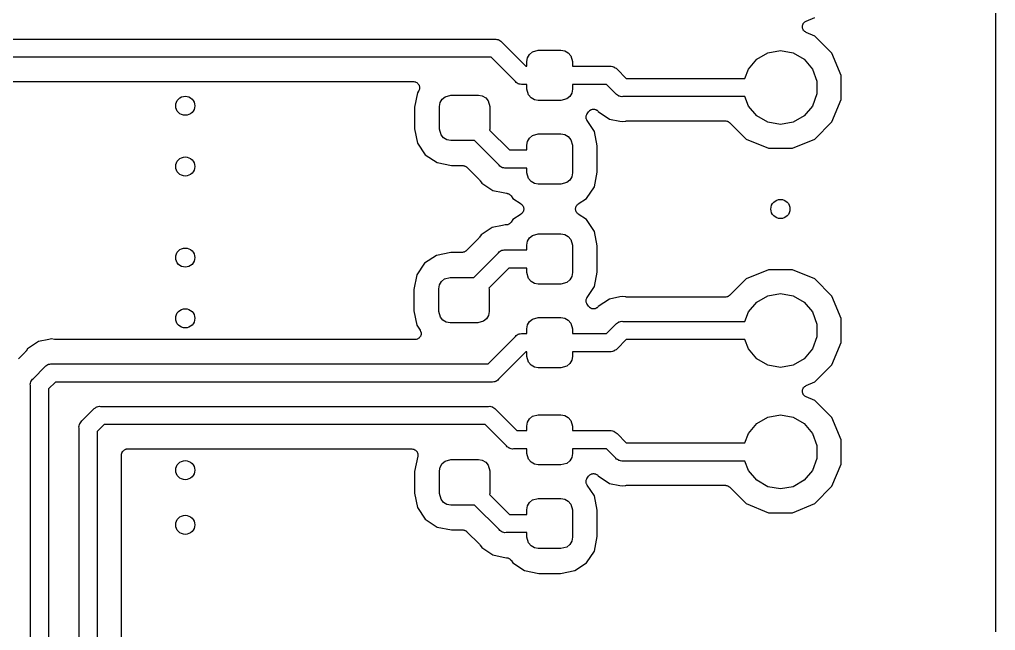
# Model space of a CAD drawing. Extents: x 40 to 164, y -163 to -60.
# Drawn here: x 142.84 to 163.25, y -116 to -103.23 of the extents above; entities that cross this region are included whole.
import ezdxf

# ---------------------------------------------------------------- set-up
doc = ezdxf.new("R2010")
doc.units = 0
doc.header["$MEASUREMENT"] = 0
doc.layers.add('BLACK', color=7, linetype='CONTINUOUS')

msp = doc.modelspace()

# ---------------------------------------------------------------- linework, layer by layer
at = {"layer": 'BLACK', "linetype": 'CONTINUOUS'}
for p, q in [((163.247, -90.059), (163.247, -116.027)), ((159.272, -103.27), (159.286, -103.261)), ((159.286, -103.261), (159.469, -103.185)), ((159.209, -103.361), (159.21, -103.356)), ((159.209, -103.378), (159.209, -103.361)), ((159.209, -103.395), (159.209, -103.378)), ((159.21, -103.4), (159.209, -103.395)), ((159.21, -103.351), (159.217, -103.335)), ((159.21, -103.356), (159.21, -103.351)), ((159.21, -103.405), (159.21, -103.4)), ((159.217, -103.421), (159.21, -103.405)), ((159.217, -103.335), (159.222, -103.319)), ((159.222, -103.437), (159.217, -103.421)), ((159.222, -103.319), (159.225, -103.315)), ((159.225, -103.441), (159.222, -103.437)), ((159.225, -103.315), (159.227, -103.31)), ((159.227, -103.446), (159.225, -103.441)), ((159.227, -103.31), (159.239, -103.298)), ((159.239, -103.458), (159.227, -103.446)), ((159.239, -103.298), (159.249, -103.284)), ((159.249, -103.472), (159.239, -103.458)), ((159.249, -103.284), (159.253, -103.281)), ((159.253, -103.475), (159.249, -103.472)), ((159.253, -103.281), (159.257, -103.277)), ((159.257, -103.277), (159.272, -103.27)), ((130.878, -103.635), (152.773, -103.635)), ((152.773, -103.635), (152.798, -103.633)), ((152.798, -103.633), (152.822, -103.64)), ((152.822, -103.64), (152.847, -103.644)), ((152.847, -103.644), (152.855, -103.648)), ((152.855, -103.648), (152.863, -103.651)), ((152.863, -103.651), (152.883, -103.665)), ((152.883, -103.665), (152.905, -103.678)), ((159.257, -103.479), (159.253, -103.475)), ((159.272, -103.486), (159.257, -103.479)), ((159.286, -103.495), (159.272, -103.486)), ((159.469, -103.571), (159.286, -103.495)), ((159.827, -103.929), (159.469, -103.571)), ((152.905, -103.678), (152.922, -103.697)), ((152.922, -103.697), (153.428, -104.203)), ((153.568, -103.901), (153.686, -103.869)), ((153.686, -103.869), (154.161, -103.869)), ((154.161, -103.869), (154.243, -103.883)), ((158.485, -103.921), (158.75, -103.874)), ((158.75, -103.874), (159.015, -103.921)), ((152.702, -104.016), (130.949, -104.016)), ((153.208, -104.523), (152.702, -104.016)), ((153.449, -104.106), (153.463, -104.025)), ((153.463, -104.025), (153.505, -103.954)), ((153.505, -103.954), (153.568, -103.901)), ((154.243, -103.883), (154.314, -103.925)), ((154.314, -103.925), (154.367, -103.988)), ((154.367, -103.988), (154.399, -104.106)), ((158.08, -104.261), (158.253, -104.055)), ((158.253, -104.055), (158.485, -103.921)), ((159.015, -103.921), (159.247, -104.055)), ((159.247, -104.055), (159.42, -104.261)), ((160.02, -104.395), (159.827, -103.929)), ((153.428, -104.203), (153.449, -104.203)), ((153.449, -104.203), (153.449, -104.106)), ((154.399, -104.106), (154.399, -104.203)), ((154.399, -104.203), (155.186, -104.203)), ((155.186, -104.203), (155.211, -104.201)), ((155.211, -104.201), (155.235, -104.208)), ((155.235, -104.208), (155.26, -104.212)), ((155.26, -104.212), (155.268, -104.216)), ((155.268, -104.216), (155.276, -104.219)), ((155.276, -104.219), (155.296, -104.233)), ((155.296, -104.233), (155.318, -104.246)), ((155.318, -104.246), (155.335, -104.265)), ((155.335, -104.265), (155.527, -104.457)), ((158.008, -104.457), (158.08, -104.261)), ((159.42, -104.261), (159.512, -104.514)), ((155.527, -104.457), (158.008, -104.457)), ((160.02, -104.901), (160.02, -104.395)), ((131.212, -104.524), (151.078, -104.524)), ((151.078, -104.524), (151.082, -104.525)), ((151.082, -104.525), (151.086, -104.525)), ((151.086, -104.525), (151.104, -104.529)), ((151.104, -104.529), (151.121, -104.532)), ((151.121, -104.532), (151.125, -104.534)), ((151.125, -104.534), (151.129, -104.535)), ((151.129, -104.535), (151.144, -104.545)), ((151.144, -104.545), (151.16, -104.554)), ((151.16, -104.554), (151.162, -104.557)), ((151.162, -104.557), (151.166, -104.56)), ((151.166, -104.56), (151.176, -104.574)), ((151.176, -104.574), (151.188, -104.588)), ((151.188, -104.588), (151.189, -104.592)), ((151.194, -104.698), (151.188, -104.715)), ((151.189, -104.592), (151.192, -104.595)), ((151.192, -104.595), (151.197, -104.613)), ((151.201, -104.682), (151.194, -104.698)), ((151.197, -104.613), (151.203, -104.629)), ((151.202, -104.677), (151.201, -104.682)), ((151.203, -104.674), (151.202, -104.677)), ((151.203, -104.629), (151.203, -104.634)), ((151.203, -104.634), (151.204, -104.638)), ((151.204, -104.638), (151.203, -104.656)), ((151.203, -104.656), (151.203, -104.674)), ((153.225, -104.542), (153.208, -104.523)), ((153.247, -104.555), (153.225, -104.542)), ((153.267, -104.569), (153.247, -104.555)), ((153.275, -104.572), (153.267, -104.569)), ((153.283, -104.576), (153.275, -104.572)), ((153.308, -104.58), (153.283, -104.576)), ((153.332, -104.587), (153.308, -104.58)), ((153.357, -104.584), (153.332, -104.587)), ((153.449, -104.584), (153.357, -104.584)), ((153.449, -104.681), (153.449, -104.584)), ((153.481, -104.8), (153.449, -104.681)), ((154.399, -104.681), (154.385, -104.763)), ((155.115, -104.584), (154.399, -104.584)), ((154.399, -104.584), (154.399, -104.681)), ((155.307, -104.777), (155.115, -104.584)), ((159.512, -104.514), (159.512, -104.782)), ((151.161, -104.756), (151.101, -105.058)), ((151.184, -104.722), (151.161, -104.756)), ((151.185, -104.718), (151.184, -104.722)), ((151.188, -104.715), (151.185, -104.718)), ((151.635, -104.964), (151.677, -104.893)), ((151.677, -104.893), (151.74, -104.84)), ((151.74, -104.84), (151.858, -104.808)), ((151.858, -104.808), (152.433, -104.808)), ((152.433, -104.808), (152.515, -104.822)), ((152.515, -104.822), (152.586, -104.864)), ((152.586, -104.864), (152.639, -104.927)), ((153.534, -104.863), (153.481, -104.8)), ((153.605, -104.905), (153.534, -104.863)), ((154.28, -104.887), (154.161, -104.919)), ((154.343, -104.834), (154.28, -104.887)), ((154.385, -104.763), (154.343, -104.834)), ((155.324, -104.796), (155.307, -104.777)), ((155.346, -104.809), (155.324, -104.796)), ((155.366, -104.823), (155.346, -104.809)), ((155.374, -104.826), (155.366, -104.823)), ((155.382, -104.83), (155.374, -104.826)), ((155.407, -104.834), (155.382, -104.83)), ((155.431, -104.841), (155.407, -104.834)), ((155.456, -104.838), (155.431, -104.841)), ((158.008, -104.838), (155.456, -104.838)), ((158.08, -105.035), (158.008, -104.838)), ((159.512, -104.782), (159.42, -105.035)), ((159.827, -105.367), (160.02, -104.901)), ((151.101, -105.058), (151.101, -105.508)), ((151.621, -105.045), (151.635, -104.964)), ((151.621, -105.52), (151.621, -105.045)), ((152.639, -104.927), (152.671, -105.045)), ((152.671, -105.045), (152.671, -105.52)), ((153.686, -104.919), (153.605, -104.905)), ((154.161, -104.919), (153.686, -104.919)), ((154.798, -105.108), (154.806, -105.104)), ((154.806, -105.104), (154.82, -105.103)), ((154.82, -105.103), (154.833, -105.099)), ((154.833, -105.099), (154.841, -105.1)), ((154.841, -105.1), (154.85, -105.099)), ((154.85, -105.099), (154.863, -105.103)), ((154.863, -105.103), (154.877, -105.104)), ((154.877, -105.104), (154.884, -105.108)), ((158.253, -105.241), (158.08, -105.035)), ((159.42, -105.035), (159.247, -105.241)), ((154.687, -105.255), (154.689, -105.247)), ((154.687, -105.269), (154.687, -105.255)), ((154.687, -105.283), (154.687, -105.269)), ((154.689, -105.291), (154.687, -105.283)), ((154.689, -105.239), (154.695, -105.226)), ((154.689, -105.247), (154.689, -105.239)), ((154.689, -105.299), (154.689, -105.291)), ((154.695, -105.312), (154.689, -105.299)), ((154.695, -105.226), (154.699, -105.213)), ((154.699, -105.213), (154.704, -105.206)), ((154.704, -105.206), (154.707, -105.198)), ((154.707, -105.198), (154.736, -105.156)), ((154.736, -105.156), (154.745, -105.146)), ((154.745, -105.146), (154.754, -105.134)), ((154.754, -105.134), (154.761, -105.13)), ((154.761, -105.13), (154.766, -105.124)), ((154.766, -105.124), (154.779, -105.118)), ((154.779, -105.118), (154.79, -105.11)), ((154.79, -105.11), (154.798, -105.108)), ((154.884, -105.108), (154.893, -105.11)), ((154.893, -105.11), (154.904, -105.118)), ((154.904, -105.118), (154.917, -105.124)), ((154.917, -105.124), (154.922, -105.13)), ((154.922, -105.13), (154.929, -105.134)), ((154.929, -105.134), (154.937, -105.146)), ((154.937, -105.146), (154.941, -105.149)), ((154.941, -105.149), (155.175, -105.306)), ((155.175, -105.306), (155.391, -105.349)), ((158.485, -105.375), (158.253, -105.241)), ((159.247, -105.241), (159.015, -105.375)), ((151.101, -105.508), (151.161, -105.81)), ((154.699, -105.325), (154.695, -105.312)), ((154.704, -105.332), (154.699, -105.325)), ((154.707, -105.34), (154.704, -105.332)), ((154.859, -105.567), (154.707, -105.34)), ((155.391, -105.349), (155.391, -105.349)), ((155.391, -105.349), (155.448, -105.36)), ((155.448, -105.36), (155.505, -105.349)), ((155.505, -105.349), (155.517, -105.349)), ((155.517, -105.349), (155.529, -105.346)), ((155.529, -105.346), (157.6, -105.346)), ((157.6, -105.346), (157.605, -105.347)), ((157.605, -105.347), (157.611, -105.347)), ((157.611, -105.347), (157.627, -105.351)), ((157.627, -105.351), (157.643, -105.354)), ((157.643, -105.354), (157.648, -105.357)), ((157.648, -105.357), (157.654, -105.358)), ((157.654, -105.358), (157.667, -105.368)), ((157.667, -105.368), (157.681, -105.376)), ((157.681, -105.376), (157.685, -105.38)), ((157.685, -105.38), (157.69, -105.384)), ((157.69, -105.384), (158.031, -105.725)), ((158.75, -105.422), (158.485, -105.375)), ((159.015, -105.375), (158.75, -105.422)), ((159.469, -105.725), (159.827, -105.367)), ((151.653, -105.639), (151.621, -105.52)), ((151.706, -105.702), (151.653, -105.639)), ((151.777, -105.744), (151.706, -105.702)), ((152.671, -105.52), (152.668, -105.536)), ((152.668, -105.536), (153.086, -105.953)), ((153.463, -105.775), (153.505, -105.704)), ((153.505, -105.704), (153.568, -105.651)), ((153.568, -105.651), (153.686, -105.619)), ((153.686, -105.619), (154.161, -105.619)), ((154.161, -105.619), (154.243, -105.633)), ((154.243, -105.633), (154.314, -105.675)), ((154.314, -105.675), (154.367, -105.738)), ((154.919, -105.869), (154.859, -105.567)), ((151.161, -105.81), (151.324, -106.055)), ((151.858, -105.758), (151.777, -105.744)), ((152.352, -105.758), (151.858, -105.758)), ((152.866, -106.273), (152.352, -105.758)), ((153.449, -105.856), (153.463, -105.775)), ((153.449, -105.953), (153.449, -105.856)), ((154.367, -105.738), (154.399, -105.856)), ((154.399, -105.856), (154.399, -106.431)), ((154.919, -106.419), (154.919, -105.869)), ((158.031, -105.725), (158.497, -105.918)), ((158.497, -105.918), (159.003, -105.918)), ((159.003, -105.918), (159.469, -105.725)), ((151.324, -106.055), (151.569, -106.218)), ((153.086, -105.953), (153.449, -105.953)), ((151.569, -106.218), (151.871, -106.278)), ((151.871, -106.278), (152.101, -106.278)), ((152.101, -106.278), (152.107, -106.279)), ((152.107, -106.279), (152.112, -106.279)), ((152.112, -106.279), (152.128, -106.283)), ((152.128, -106.283), (152.144, -106.286)), ((152.144, -106.286), (152.149, -106.289)), ((152.149, -106.289), (152.155, -106.29)), ((152.155, -106.29), (152.168, -106.3)), ((152.168, -106.3), (152.183, -106.308)), ((152.183, -106.308), (152.186, -106.312)), ((152.186, -106.312), (152.191, -106.316)), ((152.191, -106.316), (152.456, -106.58)), ((152.883, -106.292), (152.866, -106.273)), ((152.905, -106.305), (152.883, -106.292)), ((152.925, -106.319), (152.905, -106.305)), ((152.933, -106.322), (152.925, -106.319)), ((152.941, -106.326), (152.933, -106.322)), ((152.966, -106.33), (152.941, -106.326)), ((152.99, -106.337), (152.966, -106.33)), ((153.015, -106.334), (152.99, -106.337)), ((153.449, -106.334), (153.015, -106.334)), ((153.449, -106.431), (153.449, -106.334)), ((153.481, -106.55), (153.449, -106.431)), ((154.385, -106.513), (154.343, -106.584)), ((154.399, -106.431), (154.385, -106.513)), ((154.859, -106.721), (154.919, -106.419)), ((152.456, -106.58), (152.463, -106.591)), ((152.463, -106.591), (152.471, -106.6)), ((152.471, -106.6), (152.503, -106.648)), ((152.503, -106.648), (152.734, -106.802)), ((153.534, -106.613), (153.481, -106.55)), ((153.605, -106.655), (153.534, -106.613)), ((153.686, -106.669), (153.605, -106.655)), ((154.161, -106.669), (153.686, -106.669)), ((154.28, -106.637), (154.161, -106.669)), ((154.343, -106.584), (154.28, -106.637)), ((154.696, -106.966), (154.859, -106.721)), ((152.734, -106.802), (152.95, -106.845)), ((152.95, -106.845), (152.95, -106.845)), ((152.95, -106.845), (153.023, -106.859)), ((153.023, -106.859), (153.032, -106.859)), ((153.032, -106.859), (153.039, -106.862)), ((153.039, -106.862), (153.048, -106.863)), ((153.048, -106.863), (153.06, -106.869)), ((153.06, -106.869), (153.073, -106.873)), ((153.073, -106.873), (153.08, -106.879)), ((153.08, -106.879), (153.087, -106.882)), ((153.087, -106.882), (153.097, -106.892)), ((153.097, -106.892), (153.108, -106.901)), ((153.108, -106.901), (153.112, -106.908)), ((153.112, -106.908), (153.118, -106.914)), ((153.118, -106.914), (153.152, -106.966)), ((153.152, -106.966), (153.327, -107.082)), ((153.327, -107.082), (153.337, -107.092)), ((153.337, -107.092), (153.348, -107.1)), ((153.348, -107.1), (153.353, -107.107)), ((153.353, -107.107), (153.359, -107.113)), ((153.359, -107.113), (153.365, -107.125)), ((153.365, -107.125), (153.373, -107.137)), ((153.373, -107.137), (153.375, -107.145)), ((153.375, -107.145), (153.378, -107.152)), ((154.47, -107.152), (154.473, -107.145)), ((154.473, -107.145), (154.475, -107.137)), ((154.475, -107.137), (154.483, -107.125)), ((154.483, -107.125), (154.489, -107.113)), ((154.489, -107.113), (154.495, -107.107)), ((154.495, -107.107), (154.5, -107.1)), ((154.5, -107.1), (154.511, -107.092)), ((154.511, -107.092), (154.521, -107.082)), ((154.521, -107.082), (154.696, -106.966)), ((153.327, -107.294), (153.152, -107.41)), ((153.337, -107.284), (153.327, -107.294)), ((153.348, -107.276), (153.337, -107.284)), ((153.353, -107.269), (153.348, -107.276)), ((153.359, -107.263), (153.353, -107.269)), ((153.365, -107.251), (153.359, -107.263)), ((153.373, -107.239), (153.365, -107.251)), ((153.375, -107.231), (153.373, -107.239)), ((153.378, -107.224), (153.375, -107.231)), ((153.378, -107.152), (153.38, -107.166)), ((153.38, -107.21), (153.378, -107.224)), ((153.38, -107.166), (153.383, -107.18)), ((153.383, -107.196), (153.38, -107.21)), ((153.383, -107.18), (153.382, -107.188)), ((153.382, -107.188), (153.383, -107.196)), ((154.465, -107.18), (154.468, -107.166)), ((154.466, -107.188), (154.465, -107.18)), ((154.465, -107.196), (154.466, -107.188)), ((154.468, -107.21), (154.465, -107.196)), ((154.468, -107.166), (154.47, -107.152)), ((154.47, -107.224), (154.468, -107.21)), ((154.473, -107.231), (154.47, -107.224)), ((154.475, -107.239), (154.473, -107.231)), ((154.483, -107.251), (154.475, -107.239)), ((154.489, -107.263), (154.483, -107.251)), ((154.495, -107.269), (154.489, -107.263)), ((154.5, -107.276), (154.495, -107.269)), ((154.511, -107.284), (154.5, -107.276)), ((154.521, -107.294), (154.511, -107.284)), ((154.696, -107.41), (154.521, -107.294)), ((152.936, -107.531), (152.72, -107.574)), ((152.996, -107.519), (152.936, -107.531)), ((152.936, -107.531), (152.936, -107.531)), ((153.002, -107.521), (152.996, -107.519)), ((153.016, -107.519), (153.002, -107.521)), ((153.03, -107.519), (153.016, -107.519)), ((153.038, -107.517), (153.03, -107.519)), ((153.046, -107.516), (153.038, -107.517)), ((153.059, -107.51), (153.046, -107.516)), ((153.072, -107.505), (153.059, -107.51)), ((153.078, -107.5), (153.072, -107.505)), ((153.086, -107.496), (153.078, -107.5)), ((153.095, -107.486), (153.086, -107.496)), ((153.106, -107.478), (153.095, -107.486)), ((153.11, -107.47), (153.106, -107.478)), ((153.116, -107.464), (153.11, -107.47)), ((153.152, -107.41), (153.116, -107.464)), ((154.859, -107.655), (154.696, -107.41)), ((152.489, -107.728), (152.457, -107.776)), ((152.72, -107.574), (152.489, -107.728)), ((153.505, -107.792), (153.568, -107.739)), ((153.568, -107.739), (153.686, -107.707)), ((153.686, -107.707), (154.161, -107.707)), ((154.161, -107.707), (154.243, -107.721)), ((154.243, -107.721), (154.314, -107.763)), ((154.919, -107.957), (154.859, -107.655)), ((152.442, -107.796), (152.177, -108.06)), ((152.449, -107.785), (152.442, -107.796)), ((152.457, -107.776), (152.449, -107.785)), ((153.449, -107.944), (153.463, -107.863)), ((153.449, -108.041), (153.449, -107.944)), ((153.463, -107.863), (153.505, -107.792)), ((154.314, -107.763), (154.367, -107.826)), ((154.367, -107.826), (154.399, -107.944)), ((154.399, -107.944), (154.399, -108.519)), ((154.919, -108.507), (154.919, -107.957)), ((151.555, -108.158), (151.31, -108.321)), ((151.857, -108.098), (151.555, -108.158)), ((152.087, -108.098), (151.857, -108.098)), ((152.093, -108.097), (152.087, -108.098)), ((152.098, -108.097), (152.093, -108.097)), ((152.114, -108.093), (152.098, -108.097)), ((152.13, -108.09), (152.114, -108.093)), ((152.135, -108.087), (152.13, -108.09)), ((152.141, -108.086), (152.135, -108.087)), ((152.154, -108.076), (152.141, -108.086)), ((152.169, -108.068), (152.154, -108.076)), ((152.172, -108.064), (152.169, -108.068)), ((152.177, -108.06), (152.172, -108.064)), ((152.338, -108.618), (152.852, -108.103)), ((152.852, -108.103), (152.869, -108.084)), ((152.869, -108.084), (152.891, -108.071)), ((152.891, -108.071), (152.911, -108.057)), ((152.911, -108.057), (152.919, -108.054)), ((152.919, -108.054), (152.927, -108.05)), ((152.927, -108.05), (152.952, -108.046)), ((152.952, -108.046), (152.976, -108.039)), ((152.976, -108.039), (153.001, -108.041)), ((153.001, -108.041), (153.449, -108.041)), ((151.31, -108.321), (151.147, -108.566)), ((151.147, -108.566), (151.087, -108.868)), ((153.072, -108.422), (152.653, -108.841)), ((153.449, -108.422), (153.072, -108.422)), ((153.449, -108.519), (153.449, -108.422)), ((153.481, -108.638), (153.449, -108.519)), ((154.399, -108.519), (154.385, -108.601)), ((154.859, -108.809), (154.919, -108.507)), ((158.497, -108.458), (158.031, -108.651)), ((159.003, -108.458), (158.497, -108.458)), ((159.469, -108.651), (159.003, -108.458)), ((151.607, -108.855), (151.621, -108.774)), ((151.621, -108.774), (151.663, -108.703)), ((151.663, -108.703), (151.726, -108.65)), ((151.726, -108.65), (151.844, -108.618)), ((151.844, -108.618), (152.338, -108.618)), ((153.534, -108.701), (153.481, -108.638)), ((153.605, -108.743), (153.534, -108.701)), ((153.686, -108.757), (153.605, -108.743)), ((154.161, -108.757), (153.686, -108.757)), ((154.28, -108.725), (154.161, -108.757)), ((154.343, -108.672), (154.28, -108.725)), ((154.385, -108.601), (154.343, -108.672)), ((158.031, -108.651), (157.69, -108.992)), ((159.827, -109.009), (159.469, -108.651)), ((151.087, -108.868), (151.087, -109.318)), ((151.607, -109.331), (151.607, -108.855)), ((152.653, -108.841), (152.657, -108.855)), ((152.657, -108.855), (152.657, -109.331)), ((154.707, -109.036), (154.859, -108.809)), ((158.485, -109.001), (158.75, -108.954)), ((158.75, -108.954), (159.015, -109.001)), ((154.687, -109.093), (154.689, -109.085)), ((154.687, -109.107), (154.687, -109.093)), ((154.687, -109.121), (154.687, -109.107)), ((154.689, -109.129), (154.687, -109.121)), ((154.689, -109.077), (154.695, -109.064)), ((154.689, -109.085), (154.689, -109.077)), ((154.689, -109.137), (154.689, -109.129)), ((154.695, -109.15), (154.689, -109.137)), ((154.695, -109.064), (154.699, -109.051)), ((154.699, -109.163), (154.695, -109.15)), ((154.699, -109.051), (154.704, -109.044)), ((154.704, -109.17), (154.699, -109.163)), ((154.704, -109.044), (154.707, -109.036)), ((154.707, -109.178), (154.704, -109.17)), ((154.736, -109.22), (154.707, -109.178)), ((155.175, -109.07), (154.941, -109.227)), ((155.391, -109.027), (155.175, -109.07)), ((155.448, -109.016), (155.391, -109.027)), ((155.391, -109.027), (155.391, -109.027)), ((155.505, -109.027), (155.448, -109.016)), ((155.517, -109.027), (155.505, -109.027)), ((155.529, -109.029), (155.517, -109.027)), ((157.6, -109.029), (155.529, -109.029)), ((157.605, -109.029), (157.6, -109.029)), ((157.611, -109.029), (157.605, -109.029)), ((157.627, -109.025), (157.611, -109.029)), ((157.643, -109.022), (157.627, -109.025)), ((157.648, -109.019), (157.643, -109.022)), ((157.654, -109.018), (157.648, -109.019)), ((157.667, -109.008), (157.654, -109.018)), ((157.681, -109), (157.667, -109.008)), ((157.685, -108.996), (157.681, -109)), ((157.69, -108.992), (157.685, -108.996)), ((158.08, -109.341), (158.253, -109.135)), ((158.253, -109.135), (158.485, -109.001)), ((159.015, -109.001), (159.247, -109.135)), ((159.247, -109.135), (159.42, -109.341)), ((160.02, -109.475), (159.827, -109.009)), ((151.087, -109.318), (151.147, -109.62)), ((151.639, -109.449), (151.607, -109.331)), ((152.657, -109.331), (152.643, -109.412)), ((154.745, -109.23), (154.736, -109.22)), ((154.754, -109.242), (154.745, -109.23)), ((154.761, -109.246), (154.754, -109.242)), ((154.766, -109.252), (154.761, -109.246)), ((154.779, -109.258), (154.766, -109.252)), ((154.79, -109.266), (154.779, -109.258)), ((154.798, -109.268), (154.79, -109.266)), ((154.806, -109.272), (154.798, -109.268)), ((154.82, -109.273), (154.806, -109.272)), ((154.833, -109.277), (154.82, -109.273)), ((154.841, -109.276), (154.833, -109.277)), ((154.85, -109.277), (154.841, -109.276)), ((154.863, -109.273), (154.85, -109.277)), ((154.877, -109.272), (154.863, -109.273)), ((154.884, -109.268), (154.877, -109.272)), ((154.893, -109.266), (154.884, -109.268)), ((154.904, -109.258), (154.893, -109.266)), ((154.917, -109.252), (154.904, -109.258)), ((154.922, -109.246), (154.917, -109.252)), ((154.929, -109.242), (154.922, -109.246)), ((154.937, -109.23), (154.929, -109.242)), ((154.941, -109.227), (154.937, -109.23)), ((158.008, -109.537), (158.08, -109.341)), ((159.42, -109.341), (159.512, -109.594)), ((151.692, -109.512), (151.639, -109.449)), ((151.763, -109.554), (151.692, -109.512)), ((151.844, -109.568), (151.763, -109.554)), ((152.419, -109.568), (151.844, -109.568)), ((152.538, -109.536), (152.419, -109.568)), ((152.601, -109.483), (152.538, -109.536)), ((152.643, -109.412), (152.601, -109.483)), ((153.463, -109.613), (153.505, -109.542)), ((153.505, -109.542), (153.568, -109.489)), ((153.568, -109.489), (153.686, -109.457)), ((153.686, -109.457), (154.161, -109.457)), ((154.161, -109.457), (154.243, -109.471)), ((154.243, -109.471), (154.314, -109.513)), ((154.314, -109.513), (154.367, -109.576)), ((154.367, -109.576), (154.399, -109.694)), ((155.307, -109.599), (155.324, -109.58)), ((155.324, -109.58), (155.346, -109.567)), ((155.346, -109.567), (155.366, -109.553)), ((155.366, -109.553), (155.374, -109.55)), ((155.374, -109.55), (155.382, -109.546)), ((155.382, -109.546), (155.407, -109.542)), ((155.407, -109.542), (155.431, -109.535)), ((155.431, -109.535), (155.456, -109.537)), ((155.456, -109.537), (158.008, -109.537)), ((159.512, -109.594), (159.512, -109.862)), ((160.02, -109.981), (160.02, -109.475)), ((151.147, -109.62), (151.214, -109.721)), ((151.214, -109.721), (151.216, -109.725)), ((151.216, -109.725), (151.219, -109.728)), ((151.219, -109.728), (151.225, -109.745)), ((151.225, -109.745), (151.232, -109.761)), ((151.232, -109.761), (151.232, -109.766)), ((151.232, -109.766), (151.234, -109.769)), ((151.234, -109.769), (151.234, -109.787)), ((151.234, -109.787), (151.235, -109.805)), ((153.275, -109.804), (153.283, -109.8)), ((153.283, -109.8), (153.308, -109.796)), ((153.308, -109.796), (153.332, -109.789)), ((153.332, -109.789), (153.357, -109.791)), ((153.357, -109.791), (153.449, -109.791)), ((153.449, -109.694), (153.463, -109.613)), ((153.449, -109.791), (153.449, -109.694)), ((154.399, -109.694), (154.399, -109.791)), ((154.399, -109.791), (155.115, -109.791)), ((155.115, -109.791), (155.307, -109.599)), ((143.237, -109.959), (143.006, -110.113)), ((143.453, -109.916), (143.237, -109.959)), ((143.51, -109.905), (143.453, -109.916)), ((143.453, -109.916), (143.453, -109.916)), ((143.567, -109.916), (143.51, -109.905)), ((143.579, -109.916), (143.567, -109.916)), ((143.591, -109.918), (143.579, -109.916)), ((151.109, -109.918), (143.591, -109.918)), ((151.113, -109.918), (151.109, -109.918)), ((151.117, -109.918), (151.113, -109.918)), ((151.134, -109.914), (151.117, -109.918)), ((151.152, -109.911), (151.134, -109.914)), ((151.156, -109.909), (151.152, -109.911)), ((151.16, -109.908), (151.156, -109.909)), ((151.175, -109.898), (151.16, -109.908)), ((151.19, -109.889), (151.175, -109.898)), ((151.193, -109.886), (151.19, -109.889)), ((151.196, -109.883), (151.193, -109.886)), ((151.207, -109.869), (151.196, -109.883)), ((151.219, -109.855), (151.207, -109.869)), ((151.22, -109.851), (151.219, -109.855)), ((151.223, -109.848), (151.22, -109.851)), ((151.228, -109.83), (151.223, -109.848)), ((151.234, -109.814), (151.228, -109.83)), ((151.235, -109.805), (151.234, -109.809)), ((151.234, -109.809), (151.234, -109.814)), ((152.635, -110.426), (153.208, -109.853)), ((153.208, -109.853), (153.225, -109.834)), ((153.225, -109.834), (153.247, -109.821)), ((153.247, -109.821), (153.267, -109.807)), ((153.267, -109.807), (153.275, -109.804)), ((155.527, -109.918), (155.335, -110.111)), ((158.008, -109.918), (155.527, -109.918)), ((158.08, -110.115), (158.008, -109.918)), ((159.512, -109.862), (159.42, -110.115)), ((159.827, -110.447), (160.02, -109.981)), ((142.959, -110.181), (142.82, -110.32)), ((142.966, -110.17), (142.959, -110.181)), ((142.974, -110.161), (142.966, -110.17)), ((143.006, -110.113), (142.974, -110.161)), ((153.428, -110.172), (152.855, -110.746)), ((153.449, -110.172), (153.428, -110.172)), ((153.449, -110.269), (153.449, -110.172)), ((155.186, -110.172), (154.399, -110.172)), ((154.399, -110.172), (154.399, -110.269)), ((155.211, -110.175), (155.186, -110.172)), ((155.235, -110.168), (155.211, -110.175)), ((155.26, -110.164), (155.235, -110.168)), ((155.268, -110.16), (155.26, -110.164)), ((155.276, -110.157), (155.268, -110.16)), ((155.296, -110.143), (155.276, -110.157)), ((155.318, -110.13), (155.296, -110.143)), ((155.335, -110.111), (155.318, -110.13)), ((158.253, -110.321), (158.08, -110.115)), ((159.42, -110.115), (159.247, -110.321)), ((153.481, -110.388), (153.449, -110.269)), ((153.534, -110.451), (153.481, -110.388)), ((154.385, -110.351), (154.343, -110.422)), ((154.399, -110.269), (154.385, -110.351)), ((158.485, -110.455), (158.253, -110.321)), ((159.247, -110.321), (159.015, -110.455)), ((143.127, -110.73), (143.369, -110.488)), ((143.369, -110.488), (143.386, -110.469)), ((143.386, -110.469), (143.408, -110.456)), ((143.408, -110.456), (143.428, -110.442)), ((143.428, -110.442), (143.436, -110.439)), ((143.436, -110.439), (143.444, -110.435)), ((143.444, -110.435), (143.469, -110.431)), ((143.469, -110.431), (143.493, -110.424)), ((143.493, -110.424), (143.518, -110.426)), ((143.518, -110.426), (152.635, -110.426)), ((153.605, -110.493), (153.534, -110.451)), ((153.686, -110.507), (153.605, -110.493)), ((154.161, -110.507), (153.686, -110.507)), ((154.28, -110.475), (154.161, -110.507)), ((154.343, -110.422), (154.28, -110.475)), ((158.75, -110.502), (158.485, -110.455)), ((159.015, -110.455), (158.75, -110.502)), ((159.469, -110.805), (159.827, -110.447)), ((143.07, -110.83), (143.074, -110.805)), ((143.074, -110.805), (143.078, -110.797)), ((143.078, -110.797), (143.081, -110.789)), ((143.081, -110.789), (143.095, -110.769)), ((143.095, -110.769), (143.108, -110.747)), ((143.108, -110.747), (143.127, -110.73)), ((143.589, -110.807), (143.446, -110.95)), ((152.706, -110.807), (143.589, -110.807)), ((152.731, -110.81), (152.706, -110.807)), ((152.755, -110.803), (152.731, -110.81)), ((152.78, -110.799), (152.755, -110.803)), ((152.788, -110.795), (152.78, -110.799)), ((152.796, -110.792), (152.788, -110.795)), ((152.816, -110.778), (152.796, -110.792)), ((152.838, -110.765), (152.816, -110.778)), ((152.855, -110.746), (152.838, -110.765)), ((159.286, -110.881), (159.469, -110.805)), ((143.063, -110.854), (143.07, -110.83)), ((143.066, -110.879), (143.063, -110.854)), ((143.065, -121.841), (143.066, -110.879)), ((143.446, -110.95), (143.446, -121.912)), ((159.209, -110.981), (159.21, -110.976)), ((159.209, -110.998), (159.209, -110.981)), ((159.209, -111.015), (159.209, -110.998)), ((159.21, -111.02), (159.209, -111.015)), ((159.21, -110.971), (159.217, -110.955)), ((159.21, -110.976), (159.21, -110.971)), ((159.21, -111.025), (159.21, -111.02)), ((159.217, -110.955), (159.222, -110.939)), ((159.222, -110.939), (159.225, -110.935)), ((159.225, -110.935), (159.227, -110.93)), ((159.227, -110.93), (159.239, -110.918)), ((159.239, -110.918), (159.249, -110.904)), ((159.249, -110.904), (159.253, -110.901)), ((159.253, -110.901), (159.257, -110.897)), ((159.257, -110.897), (159.272, -110.89)), ((159.272, -110.89), (159.286, -110.881)), ((159.217, -111.041), (159.21, -111.025)), ((159.222, -111.057), (159.217, -111.041)), ((159.225, -111.061), (159.222, -111.057)), ((159.227, -111.066), (159.225, -111.061)), ((159.239, -111.078), (159.227, -111.066)), ((159.249, -111.092), (159.239, -111.078)), ((159.253, -111.095), (159.249, -111.092)), ((159.257, -111.099), (159.253, -111.095)), ((159.272, -111.106), (159.257, -111.099)), ((159.286, -111.115), (159.272, -111.106)), ((159.469, -111.191), (159.286, -111.115)), ((159.827, -111.549), (159.469, -111.191)), ((144.143, -111.619), (144.385, -111.377)), ((144.385, -111.377), (144.402, -111.358)), ((144.402, -111.358), (144.424, -111.345)), ((144.424, -111.345), (144.444, -111.331)), ((144.444, -111.331), (144.452, -111.328)), ((144.452, -111.328), (144.46, -111.324)), ((144.46, -111.324), (144.485, -111.32)), ((144.485, -111.32), (144.509, -111.313)), ((144.509, -111.313), (144.534, -111.316)), ((144.534, -111.316), (152.646, -111.316)), ((152.646, -111.316), (152.671, -111.313)), ((152.671, -111.313), (152.695, -111.32)), ((152.695, -111.32), (152.72, -111.324)), ((152.72, -111.324), (152.728, -111.328)), ((152.728, -111.328), (152.736, -111.331)), ((152.736, -111.331), (152.756, -111.345)), ((152.756, -111.345), (152.778, -111.358)), ((152.778, -111.358), (152.795, -111.377)), ((152.795, -111.377), (153.241, -111.823)), ((144.111, -111.658), (144.124, -111.636)), ((144.124, -111.636), (144.143, -111.619)), ((153.463, -111.645), (153.505, -111.574)), ((153.505, -111.574), (153.568, -111.521)), ((153.568, -111.521), (153.686, -111.489)), ((153.686, -111.489), (154.161, -111.489)), ((154.161, -111.489), (154.243, -111.503)), ((154.243, -111.503), (154.314, -111.545)), ((154.314, -111.545), (154.367, -111.608)), ((154.367, -111.608), (154.399, -111.727)), ((158.253, -111.675), (158.485, -111.541)), ((158.485, -111.541), (158.75, -111.494)), ((158.75, -111.494), (159.015, -111.541)), ((159.015, -111.541), (159.247, -111.675)), ((160.02, -112.015), (159.827, -111.549)), ((144.079, -111.743), (144.086, -111.719)), ((144.082, -111.768), (144.079, -111.743)), ((144.082, -122.857), (144.082, -111.768)), ((144.086, -111.719), (144.09, -111.694)), ((144.09, -111.694), (144.094, -111.686)), ((144.094, -111.686), (144.097, -111.678)), ((144.097, -111.678), (144.111, -111.658)), ((144.605, -111.697), (144.463, -111.839)), ((144.463, -111.839), (144.463, -122.928)), ((152.575, -111.697), (144.605, -111.697)), ((153.021, -112.143), (152.575, -111.697)), ((153.241, -111.823), (153.449, -111.823)), ((153.449, -111.727), (153.463, -111.645)), ((153.449, -111.823), (153.449, -111.727)), ((154.399, -111.727), (154.399, -111.823)), ((154.399, -111.823), (155.186, -111.823)), ((155.186, -111.823), (155.211, -111.821)), ((155.211, -111.821), (155.235, -111.828)), ((155.235, -111.828), (155.26, -111.832)), ((155.26, -111.832), (155.268, -111.836)), ((155.268, -111.836), (155.276, -111.839)), ((155.276, -111.839), (155.296, -111.853)), ((158.08, -111.881), (158.253, -111.675)), ((159.247, -111.675), (159.42, -111.881)), ((155.296, -111.853), (155.318, -111.866)), ((155.318, -111.866), (155.335, -111.885)), ((155.335, -111.885), (155.527, -112.078)), ((158.008, -112.078), (158.08, -111.881)), ((159.42, -111.881), (159.512, -112.134)), ((160.02, -112.521), (160.02, -112.015)), ((145, -112.25), (145.009, -112.243)), ((145.009, -112.243), (145.016, -112.234)), ((145.016, -112.234), (145.025, -112.229)), ((145.025, -112.229), (145.034, -112.222)), ((145.034, -112.222), (145.044, -112.218)), ((145.044, -112.218), (145.054, -112.212)), ((145.054, -112.212), (145.065, -112.21)), ((145.065, -112.21), (145.075, -112.206)), ((145.075, -112.206), (145.087, -112.206)), ((145.087, -112.206), (145.097, -112.204)), ((145.097, -112.204), (151.04, -112.204)), ((151.04, -112.204), (151.041, -112.205)), ((151.041, -112.205), (151.043, -112.205)), ((151.043, -112.205), (151.063, -112.209)), ((151.063, -112.209), (151.083, -112.212)), ((151.083, -112.212), (151.085, -112.213)), ((151.085, -112.213), (151.086, -112.213)), ((151.086, -112.213), (151.104, -112.224)), ((151.104, -112.224), (151.122, -112.234)), ((151.122, -112.234), (151.123, -112.235)), ((151.123, -112.235), (151.124, -112.236)), ((151.124, -112.236), (151.137, -112.252)), ((153.038, -112.162), (153.021, -112.143)), ((153.06, -112.175), (153.038, -112.162)), ((153.08, -112.189), (153.06, -112.175)), ((153.088, -112.192), (153.08, -112.189)), ((153.096, -112.196), (153.088, -112.192)), ((153.121, -112.2), (153.096, -112.196)), ((153.145, -112.207), (153.121, -112.2)), ((153.17, -112.204), (153.145, -112.207)), ((153.449, -112.204), (153.17, -112.204)), ((153.449, -112.301), (153.449, -112.204)), ((155.115, -112.204), (154.399, -112.204)), ((154.399, -112.204), (154.399, -112.301)), ((155.307, -112.397), (155.115, -112.204)), ((155.527, -112.078), (158.008, -112.078)), ((159.512, -112.134), (159.512, -112.402)), ((144.97, -112.331), (144.972, -112.321)), ((144.97, -122.855), (144.97, -112.331)), ((144.972, -112.309), (144.976, -112.299)), ((144.972, -112.321), (144.972, -112.309)), ((144.976, -112.299), (144.978, -112.288)), ((144.978, -112.288), (144.984, -112.278)), ((144.984, -112.278), (144.988, -112.268)), ((144.988, -112.268), (144.995, -112.259)), ((144.995, -112.259), (145, -112.25)), ((151.165, -112.356), (151.101, -112.678)), ((151.137, -112.252), (151.15, -112.268)), ((151.15, -112.268), (151.15, -112.269)), ((151.15, -112.269), (151.151, -112.27)), ((151.151, -112.27), (151.158, -112.29)), ((151.158, -112.29), (151.165, -112.309)), ((151.165, -112.309), (151.165, -112.311)), ((151.165, -112.311), (151.166, -112.312)), ((151.166, -112.312), (151.165, -112.333)), ((151.165, -112.333), (151.165, -112.354)), ((151.165, -112.354), (151.165, -112.355)), ((151.165, -112.355), (151.165, -112.356)), ((151.74, -112.46), (151.858, -112.428)), ((151.858, -112.428), (152.433, -112.428)), ((152.433, -112.428), (152.515, -112.442)), ((152.515, -112.442), (152.586, -112.484)), ((153.481, -112.42), (153.449, -112.301)), ((153.534, -112.483), (153.481, -112.42)), ((154.385, -112.383), (154.343, -112.454)), ((154.399, -112.301), (154.385, -112.383)), ((155.324, -112.416), (155.307, -112.397)), ((155.346, -112.429), (155.324, -112.416)), ((155.366, -112.443), (155.346, -112.429)), ((155.374, -112.446), (155.366, -112.443)), ((155.382, -112.45), (155.374, -112.446)), ((155.407, -112.454), (155.382, -112.45)), ((159.512, -112.402), (159.42, -112.655)), ((151.621, -112.665), (151.635, -112.584)), ((151.635, -112.584), (151.677, -112.513)), ((151.677, -112.513), (151.74, -112.46)), ((152.586, -112.484), (152.639, -112.547)), ((152.639, -112.547), (152.671, -112.665)), ((153.605, -112.525), (153.534, -112.483)), ((153.686, -112.539), (153.605, -112.525)), ((154.161, -112.539), (153.686, -112.539)), ((154.28, -112.507), (154.161, -112.539)), ((154.343, -112.454), (154.28, -112.507)), ((155.431, -112.461), (155.407, -112.454)), ((155.456, -112.459), (155.431, -112.461)), ((158.008, -112.459), (155.456, -112.459)), ((158.08, -112.655), (158.008, -112.459)), ((158.253, -112.861), (158.08, -112.655)), ((159.42, -112.655), (159.247, -112.861)), ((159.827, -112.987), (160.02, -112.521)), ((151.101, -112.678), (151.101, -113.128)), ((151.621, -113.14), (151.621, -112.665)), ((152.671, -112.665), (152.671, -113.14)), ((154.689, -112.859), (154.695, -112.846)), ((154.689, -112.867), (154.689, -112.859)), ((154.695, -112.846), (154.699, -112.833)), ((154.699, -112.833), (154.704, -112.826)), ((154.704, -112.826), (154.707, -112.818)), ((154.707, -112.818), (154.736, -112.776)), ((154.736, -112.776), (154.745, -112.766)), ((154.745, -112.766), (154.754, -112.754)), ((154.754, -112.754), (154.761, -112.75)), ((154.761, -112.75), (154.766, -112.744)), ((154.766, -112.744), (154.779, -112.738)), ((154.779, -112.738), (154.79, -112.73)), ((154.79, -112.73), (154.798, -112.728)), ((154.798, -112.728), (154.806, -112.724)), ((154.806, -112.724), (154.82, -112.723)), ((154.82, -112.723), (154.833, -112.719)), ((154.833, -112.719), (154.841, -112.72)), ((154.841, -112.72), (154.85, -112.719)), ((154.85, -112.719), (154.863, -112.723)), ((154.863, -112.723), (154.877, -112.724)), ((154.877, -112.724), (154.884, -112.728)), ((154.884, -112.728), (154.893, -112.73)), ((154.893, -112.73), (154.904, -112.738)), ((154.904, -112.738), (154.917, -112.744)), ((154.917, -112.744), (154.922, -112.75)), ((154.922, -112.75), (154.929, -112.754)), ((154.929, -112.754), (154.937, -112.766)), ((154.937, -112.766), (154.941, -112.769)), ((154.941, -112.769), (155.175, -112.926)), ((158.485, -112.995), (158.253, -112.861)), ((159.247, -112.861), (159.015, -112.995)), ((154.687, -112.875), (154.689, -112.867)), ((154.687, -112.889), (154.687, -112.875)), ((154.687, -112.903), (154.687, -112.889)), ((154.689, -112.911), (154.687, -112.903)), ((154.689, -112.919), (154.689, -112.911)), ((154.695, -112.932), (154.689, -112.919)), ((154.699, -112.945), (154.695, -112.932)), ((154.704, -112.952), (154.699, -112.945)), ((154.707, -112.96), (154.704, -112.952)), ((154.859, -113.187), (154.707, -112.96)), ((155.175, -112.926), (155.391, -112.969)), ((155.391, -112.969), (155.391, -112.969)), ((155.391, -112.969), (155.448, -112.98)), ((155.448, -112.98), (155.505, -112.969)), ((155.505, -112.969), (155.517, -112.969)), ((155.517, -112.969), (155.529, -112.966)), ((155.529, -112.966), (157.6, -112.966)), ((157.6, -112.966), (157.605, -112.967)), ((157.605, -112.967), (157.611, -112.967)), ((157.611, -112.967), (157.627, -112.971)), ((157.627, -112.971), (157.643, -112.974)), ((157.643, -112.974), (157.648, -112.977)), ((157.648, -112.977), (157.654, -112.978)), ((157.654, -112.978), (157.667, -112.988)), ((157.667, -112.988), (157.681, -112.996)), ((157.681, -112.996), (157.685, -113)), ((157.685, -113), (157.69, -113.004)), ((157.69, -113.004), (158.031, -113.345)), ((158.75, -113.042), (158.485, -112.995)), ((159.015, -112.995), (158.75, -113.042)), ((159.469, -113.345), (159.827, -112.987)), ((151.101, -113.128), (151.161, -113.43)), ((151.653, -113.259), (151.621, -113.14)), ((151.706, -113.322), (151.653, -113.259)), ((152.671, -113.14), (152.668, -113.156)), ((152.668, -113.156), (153.086, -113.573)), ((153.568, -113.271), (153.686, -113.239)), ((153.686, -113.239), (154.161, -113.239)), ((154.161, -113.239), (154.243, -113.253)), ((154.243, -113.253), (154.314, -113.295)), ((154.919, -113.489), (154.859, -113.187)), ((151.161, -113.43), (151.324, -113.675)), ((151.777, -113.364), (151.706, -113.322)), ((151.858, -113.378), (151.777, -113.364)), ((152.352, -113.378), (151.858, -113.378)), ((152.866, -113.893), (152.352, -113.378)), ((153.449, -113.477), (153.463, -113.395)), ((153.463, -113.395), (153.505, -113.324)), ((153.505, -113.324), (153.568, -113.271)), ((154.314, -113.295), (154.367, -113.358)), ((154.367, -113.358), (154.399, -113.477)), ((158.031, -113.345), (158.497, -113.538)), ((159.003, -113.538), (159.469, -113.345)), ((151.324, -113.675), (151.569, -113.838)), ((153.086, -113.573), (153.449, -113.573)), ((153.449, -113.573), (153.449, -113.477)), ((154.399, -113.477), (154.399, -114.051)), ((154.919, -114.039), (154.919, -113.489)), ((158.497, -113.538), (159.003, -113.538)), ((151.569, -113.838), (151.871, -113.898)), ((151.871, -113.898), (152.101, -113.898)), ((152.101, -113.898), (152.107, -113.899)), ((152.107, -113.899), (152.112, -113.899)), ((152.112, -113.899), (152.128, -113.903)), ((152.128, -113.903), (152.144, -113.906)), ((152.144, -113.906), (152.149, -113.909)), ((152.149, -113.909), (152.155, -113.91)), ((152.155, -113.91), (152.168, -113.92)), ((152.168, -113.92), (152.183, -113.928)), ((152.183, -113.928), (152.186, -113.932)), ((152.186, -113.932), (152.191, -113.936)), ((152.191, -113.936), (152.456, -114.2)), ((152.883, -113.912), (152.866, -113.893)), ((152.905, -113.925), (152.883, -113.912)), ((152.925, -113.939), (152.905, -113.925)), ((152.933, -113.942), (152.925, -113.939)), ((152.941, -113.946), (152.933, -113.942)), ((152.966, -113.95), (152.941, -113.946)), ((152.99, -113.957), (152.966, -113.95)), ((153.015, -113.954), (152.99, -113.957)), ((153.449, -113.954), (153.015, -113.954)), ((153.449, -114.051), (153.449, -113.954)), ((153.481, -114.17), (153.449, -114.051)), ((154.399, -114.051), (154.385, -114.133)), ((154.859, -114.341), (154.919, -114.039)), ((152.456, -114.2), (152.463, -114.211)), ((152.463, -114.211), (152.471, -114.22)), ((152.471, -114.22), (152.503, -114.268)), ((152.503, -114.268), (152.734, -114.422)), ((153.534, -114.233), (153.481, -114.17)), ((153.605, -114.275), (153.534, -114.233)), ((153.686, -114.289), (153.605, -114.275)), ((154.161, -114.289), (153.686, -114.289)), ((154.28, -114.257), (154.161, -114.289)), ((154.343, -114.204), (154.28, -114.257)), ((154.385, -114.133), (154.343, -114.204)), ((152.734, -114.422), (152.95, -114.465)), ((152.95, -114.465), (152.95, -114.465)), ((152.95, -114.465), (153.023, -114.479)), ((153.023, -114.479), (153.032, -114.479)), ((153.032, -114.479), (153.039, -114.482)), ((153.039, -114.482), (153.048, -114.483)), ((153.048, -114.483), (153.06, -114.489)), ((153.06, -114.489), (153.073, -114.493)), ((153.073, -114.493), (153.08, -114.499)), ((154.696, -114.586), (154.859, -114.341)), ((153.08, -114.499), (153.087, -114.502)), ((153.087, -114.502), (153.097, -114.512)), ((153.097, -114.512), (153.108, -114.521)), ((153.108, -114.521), (153.112, -114.528)), ((153.112, -114.528), (153.118, -114.534)), ((153.118, -114.534), (153.152, -114.586)), ((153.152, -114.586), (153.397, -114.749)), ((154.451, -114.749), (154.696, -114.586)), ((153.397, -114.749), (153.699, -114.809)), ((153.699, -114.809), (154.149, -114.809)), ((154.149, -114.809), (154.451, -114.749))]:
    msp.add_line(p, q, dxfattribs=at)
at = {"layer": 'BLACK'}
for centre in [(146.304, -105.029), (146.304, -106.299), (158.75, -107.188), (146.304, -108.204), (146.304, -109.474), (146.304, -112.649), (146.304, -113.792)]:
    msp.add_circle(centre, 0.2, dxfattribs=at)

doc.saveas('drawing.dxf')
